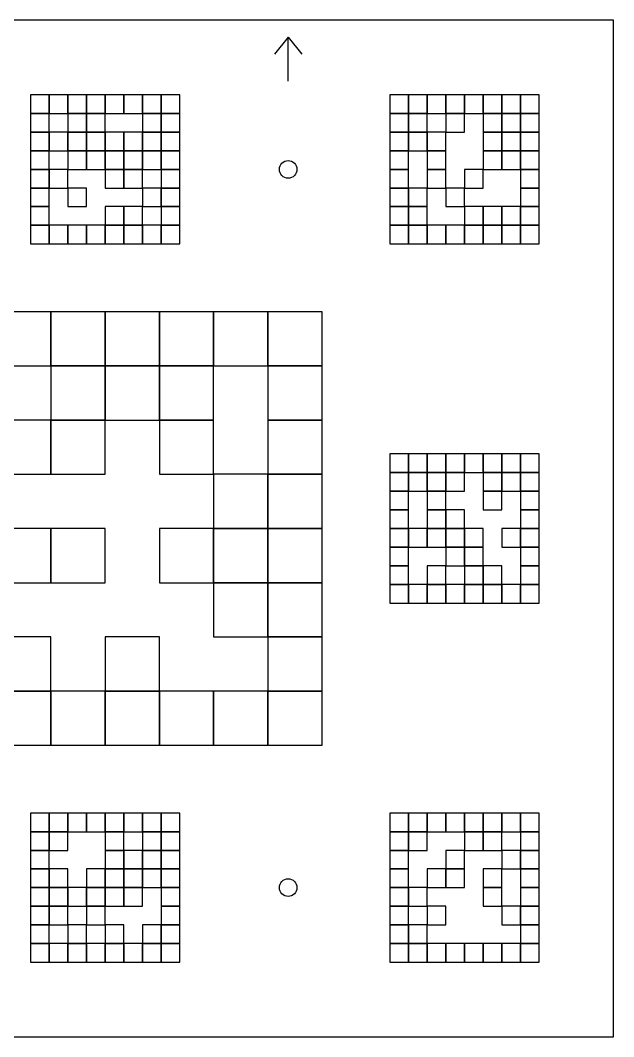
# Model space of a CAD drawing. Extents: x 0 to 1260, y 0 to 1580.
# Drawn here: x 445 to 620, y 320 to 620 of the extents above; entities that cross this region are included whole.
import ezdxf

# ---------------------------------------------------------------- set-up
doc = ezdxf.new("R2010")
doc.units = 0
for name, color, linetype in [('BLACK_POCKET', 7, 'CONTINUOUS'), ('CUT', 7, 'CONTINUOUS'), ('MOUNT_HOLE', 6, 'CONTINUOUS'), ('ORIENTATION', 7, 'CONTINUOUS')]:
    doc.layers.add(name, color=color, linetype=linetype)

msp = doc.modelspace()

# ---------------------------------------------------------------- linework, layer by layer
at = {"layer": 'BLACK_POCKET'}
for p, q in [((453.5, 598), (448, 598)), ((448, 598), (448, 592.5)), ((453.5, 592.5), (453.5, 598)), ((459, 598), (453.5, 598)), ((453.5, 598), (453.5, 592.5)), ((459, 592.5), (459, 598)), ((464.5, 598), (459, 598)), ((459, 598), (459, 592.5)), ((464.5, 592.5), (464.5, 598)), ((470, 598), (464.5, 598)), ((464.5, 598), (464.5, 592.5)), ((470, 592.5), (470, 598)), ((475.5, 598), (470, 598)), ((470, 598), (470, 592.5)), ((475.5, 592.5), (475.5, 598)), ((481, 598), (475.5, 598)), ((475.5, 598), (475.5, 592.5)), ((481, 592.5), (481, 598)), ((486.5, 598), (481, 598)), ((481, 598), (481, 592.5)), ((486.5, 592.5), (486.5, 598)), ((492, 598), (486.5, 598)), ((486.5, 598), (486.5, 592.5)), ((492, 592.5), (492, 598)), ((559.5, 598), (554, 598)), ((554, 598), (554, 592.5)), ((559.5, 592.5), (559.5, 598)), ((565, 598), (559.5, 598)), ((559.5, 598), (559.5, 592.5)), ((565, 592.5), (565, 598)), ((570.5, 598), (565, 598)), ((565, 598), (565, 592.5)), ((570.5, 592.5), (570.5, 598)), ((576, 598), (570.5, 598)), ((570.5, 598), (570.5, 592.5)), ((576, 592.5), (576, 598)), ((581.5, 598), (576, 598)), ((576, 598), (576, 592.5)), ((581.5, 592.5), (581.5, 598)), ((587, 598), (581.5, 598)), ((581.5, 598), (581.5, 592.5)), ((587, 592.5), (587, 598)), ((592.5, 598), (587, 598)), ((587, 598), (587, 592.5)), ((592.5, 592.5), (592.5, 598)), ((598, 598), (592.5, 598)), ((592.5, 598), (592.5, 592.5)), ((598, 592.5), (598, 598)), ((448, 592.5), (453.5, 592.5)), ((453.5, 592.5), (448, 592.5)), ((448, 592.5), (448, 587)), ((453.5, 592.5), (459, 592.5)), ((453.5, 587), (453.5, 592.5)), ((459, 592.5), (464.5, 592.5)), ((464.5, 592.5), (459, 592.5)), ((459, 592.5), (459, 587)), ((464.5, 592.5), (470, 592.5)), ((464.5, 587), (464.5, 592.5)), ((470, 592.5), (464.5, 592.5)), ((464.5, 592.5), (464.5, 587)), ((470, 592.5), (475.5, 592.5)), ((470, 587), (470, 592.5)), ((475.5, 592.5), (481, 592.5)), ((481, 592.5), (486.5, 592.5)), ((486.5, 592.5), (481, 592.5)), ((481, 592.5), (481, 587)), ((486.5, 592.5), (492, 592.5)), ((486.5, 587), (486.5, 592.5)), ((492, 592.5), (486.5, 592.5)), ((486.5, 592.5), (486.5, 587)), ((492, 587), (492, 592.5)), ((554, 592.5), (559.5, 592.5)), ((559.5, 592.5), (554, 592.5)), ((554, 592.5), (554, 587)), ((559.5, 592.5), (565, 592.5)), ((559.5, 587), (559.5, 592.5)), ((565, 592.5), (559.5, 592.5)), ((559.5, 592.5), (559.5, 587)), ((565, 592.5), (570.5, 592.5)), ((565, 587), (565, 592.5)), ((570.5, 592.5), (576, 592.5)), ((576, 592.5), (570.5, 592.5)), ((570.5, 592.5), (570.5, 587)), ((576, 592.5), (581.5, 592.5)), ((576, 587), (576, 592.5)), ((581.5, 592.5), (587, 592.5)), ((587, 592.5), (581.5, 592.5)), ((581.5, 592.5), (581.5, 587)), ((587, 592.5), (592.5, 592.5)), ((587, 587), (587, 592.5)), ((592.5, 592.5), (587, 592.5)), ((587, 592.5), (587, 587)), ((592.5, 592.5), (598, 592.5)), ((592.5, 587), (592.5, 592.5)), ((598, 592.5), (592.5, 592.5)), ((592.5, 592.5), (592.5, 587)), ((598, 587), (598, 592.5)), ((448, 587), (453.5, 587)), ((453.5, 587), (448, 587)), ((448, 587), (448, 581.5)), ((453.5, 581.5), (453.5, 587)), ((459, 587), (453.5, 587)), ((453.5, 587), (453.5, 581.5)), ((459, 587), (464.5, 587)), ((459, 581.5), (459, 587)), ((464.5, 587), (459, 587)), ((459, 587), (459, 581.5)), ((464.5, 587), (470, 587)), ((464.5, 581.5), (464.5, 587)), ((470, 587), (464.5, 587)), ((464.5, 587), (464.5, 581.5)), ((470, 581.5), (470, 587)), ((475.5, 587), (470, 587)), ((470, 587), (470, 581.5)), ((475.5, 581.5), (475.5, 587)), ((481, 587), (475.5, 587)), ((475.5, 587), (475.5, 581.5)), ((481, 587), (486.5, 587)), ((481, 581.5), (481, 587)), ((486.5, 587), (481, 587)), ((481, 587), (481, 581.5)), ((486.5, 587), (492, 587)), ((486.5, 581.5), (486.5, 587)), ((492, 587), (486.5, 587)), ((486.5, 587), (486.5, 581.5)), ((492, 581.5), (492, 587)), ((554, 587), (559.5, 587)), ((559.5, 587), (554, 587)), ((554, 587), (554, 581.5)), ((559.5, 587), (565, 587)), ((559.5, 581.5), (559.5, 587)), ((565, 587), (559.5, 587)), ((559.5, 587), (559.5, 581.5)), ((565, 581.5), (565, 587)), ((570.5, 587), (565, 587)), ((565, 587), (565, 581.5)), ((570.5, 587), (576, 587)), ((570.5, 581.5), (570.5, 587)), ((581.5, 587), (587, 587)), ((587, 587), (581.5, 587)), ((581.5, 587), (581.5, 581.5)), ((587, 587), (592.5, 587)), ((587, 581.5), (587, 587)), ((592.5, 587), (587, 587)), ((587, 587), (587, 581.5)), ((592.5, 587), (598, 587)), ((592.5, 581.5), (592.5, 587)), ((598, 587), (592.5, 587)), ((592.5, 587), (592.5, 581.5)), ((598, 581.5), (598, 587)), ((448, 581.5), (453.5, 581.5)), ((453.5, 581.5), (448, 581.5)), ((448, 581.5), (448, 576)), ((453.5, 581.5), (459, 581.5)), ((453.5, 576), (453.5, 581.5)), ((459, 581.5), (464.5, 581.5)), ((464.5, 581.5), (459, 581.5)), ((459, 581.5), (459, 576)), ((464.5, 581.5), (470, 581.5)), ((464.5, 576), (464.5, 581.5)), ((470, 581.5), (464.5, 581.5)), ((464.5, 581.5), (464.5, 576)), ((470, 581.5), (475.5, 581.5)), ((470, 576), (470, 581.5)), ((475.5, 581.5), (470, 581.5)), ((470, 581.5), (470, 576)), ((475.5, 581.5), (481, 581.5)), ((475.5, 576), (475.5, 581.5)), ((481, 581.5), (475.5, 581.5)), ((475.5, 581.5), (475.5, 576)), ((481, 581.5), (486.5, 581.5)), ((481, 576), (481, 581.5)), ((486.5, 581.5), (481, 581.5)), ((481, 581.5), (481, 576)), ((486.5, 581.5), (492, 581.5)), ((486.5, 576), (486.5, 581.5)), ((492, 581.5), (486.5, 581.5)), ((486.5, 581.5), (486.5, 576)), ((492, 576), (492, 581.5)), ((554, 581.5), (559.5, 581.5)), ((559.5, 581.5), (554, 581.5)), ((554, 581.5), (554, 576)), ((559.5, 581.5), (565, 581.5)), ((559.5, 576), (559.5, 581.5)), ((565, 581.5), (570.5, 581.5)), ((570.5, 581.5), (565, 581.5)), ((565, 581.5), (565, 576)), ((570.5, 576), (570.5, 581.5)), ((581.5, 581.5), (587, 581.5)), ((587, 581.5), (581.5, 581.5)), ((581.5, 581.5), (581.5, 576)), ((587, 581.5), (592.5, 581.5)), ((587, 576), (587, 581.5)), ((592.5, 581.5), (587, 581.5)), ((587, 581.5), (587, 576)), ((592.5, 581.5), (598, 581.5)), ((592.5, 576), (592.5, 581.5)), ((598, 581.5), (592.5, 581.5)), ((592.5, 581.5), (592.5, 576)), ((598, 576), (598, 581.5)), ((448, 576), (453.5, 576)), ((453.5, 576), (448, 576)), ((448, 576), (448, 570.5)), ((453.5, 570.5), (453.5, 576)), ((459, 576), (453.5, 576)), ((453.5, 576), (453.5, 570.5)), ((459, 576), (464.5, 576)), ((459, 570.5), (459, 576)), ((464.5, 576), (470, 576)), ((470, 576), (475.5, 576)), ((475.5, 576), (470, 576)), ((470, 576), (470, 570.5)), ((475.5, 576), (481, 576)), ((475.5, 570.5), (475.5, 576)), ((481, 576), (475.5, 576)), ((475.5, 576), (475.5, 570.5)), ((481, 576), (486.5, 576)), ((481, 570.5), (481, 576)), ((486.5, 576), (492, 576)), ((492, 576), (486.5, 576)), ((486.5, 576), (486.5, 570.5)), ((492, 570.5), (492, 576)), ((554, 576), (559.5, 576)), ((559.5, 576), (554, 576)), ((554, 576), (554, 570.5)), ((559.5, 570.5), (559.5, 576)), ((565, 576), (570.5, 576)), ((570.5, 576), (565, 576)), ((565, 576), (565, 570.5)), ((570.5, 570.5), (570.5, 576)), ((581.5, 576), (576, 576)), ((576, 576), (576, 570.5)), ((581.5, 576), (587, 576)), ((581.5, 570.5), (581.5, 576)), ((587, 576), (592.5, 576)), ((592.5, 576), (598, 576)), ((598, 576), (592.5, 576)), ((592.5, 576), (592.5, 570.5)), ((598, 570.5), (598, 576)), ((448, 570.5), (453.5, 570.5)), ((453.5, 570.5), (448, 570.5)), ((448, 570.5), (448, 565)), ((453.5, 570.5), (459, 570.5)), ((453.5, 565), (453.5, 570.5)), ((464.5, 570.5), (459, 570.5)), ((459, 570.5), (459, 565)), ((464.5, 565), (464.5, 570.5)), ((470, 570.5), (475.5, 570.5)), ((475.5, 570.5), (481, 570.5)), ((486.5, 570.5), (481, 570.5)), ((481, 570.5), (481, 565)), ((486.5, 570.5), (492, 570.5)), ((486.5, 565), (486.5, 570.5)), ((492, 570.5), (486.5, 570.5)), ((486.5, 570.5), (486.5, 565)), ((492, 565), (492, 570.5)), ((554, 570.5), (559.5, 570.5)), ((559.5, 570.5), (554, 570.5)), ((554, 570.5), (554, 565)), ((559.5, 565), (559.5, 570.5)), ((565, 570.5), (559.5, 570.5)), ((559.5, 570.5), (559.5, 565)), ((565, 570.5), (570.5, 570.5)), ((565, 565), (565, 570.5)), ((576, 570.5), (570.5, 570.5)), ((570.5, 570.5), (570.5, 565)), ((576, 570.5), (581.5, 570.5)), ((576, 565), (576, 570.5)), ((592.5, 570.5), (598, 570.5)), ((598, 570.5), (592.5, 570.5)), ((592.5, 570.5), (592.5, 565)), ((598, 565), (598, 570.5)), ((448, 565), (453.5, 565)), ((453.5, 565), (448, 565)), ((448, 565), (448, 559.5)), ((453.5, 559.5), (453.5, 565)), ((459, 565), (464.5, 565)), ((475.5, 565), (470, 565)), ((470, 565), (470, 559.5)), ((475.5, 559.5), (475.5, 565)), ((481, 565), (475.5, 565)), ((475.5, 565), (475.5, 559.5)), ((481, 565), (486.5, 565)), ((481, 559.5), (481, 565)), ((486.5, 565), (492, 565)), ((492, 565), (486.5, 565)), ((486.5, 565), (486.5, 559.5)), ((492, 559.5), (492, 565)), ((554, 565), (559.5, 565)), ((559.5, 565), (554, 565)), ((554, 565), (554, 559.5)), ((559.5, 565), (565, 565)), ((559.5, 559.5), (559.5, 565)), ((565, 565), (559.5, 565)), ((559.5, 565), (559.5, 559.5)), ((565, 559.5), (565, 565)), ((570.5, 565), (576, 565)), ((581.5, 565), (576, 565)), ((576, 565), (576, 559.5)), ((581.5, 559.5), (581.5, 565)), ((587, 565), (581.5, 565)), ((581.5, 565), (581.5, 559.5)), ((587, 559.5), (587, 565)), ((592.5, 565), (587, 565)), ((587, 565), (587, 559.5)), ((592.5, 565), (598, 565)), ((592.5, 559.5), (592.5, 565)), ((598, 565), (592.5, 565)), ((592.5, 565), (592.5, 559.5)), ((598, 559.5), (598, 565)), ((448, 559.5), (453.5, 559.5)), ((453.5, 559.5), (448, 559.5)), ((448, 559.5), (448, 554)), ((453.5, 554), (453.5, 559.5)), ((459, 559.5), (453.5, 559.5)), ((453.5, 559.5), (453.5, 554)), ((459, 554), (459, 559.5)), ((464.5, 559.5), (459, 559.5)), ((459, 559.5), (459, 554)), ((464.5, 554), (464.5, 559.5)), ((470, 559.5), (464.5, 559.5)), ((464.5, 559.5), (464.5, 554)), ((470, 559.5), (475.5, 559.5)), ((470, 554), (470, 559.5)), ((475.5, 559.5), (470, 559.5)), ((470, 559.5), (470, 554)), ((475.5, 559.5), (481, 559.5)), ((475.5, 554), (475.5, 559.5)), ((481, 559.5), (475.5, 559.5)), ((475.5, 559.5), (475.5, 554)), ((481, 554), (481, 559.5)), ((486.5, 559.5), (481, 559.5)), ((481, 559.5), (481, 554)), ((486.5, 559.5), (492, 559.5)), ((486.5, 554), (486.5, 559.5)), ((492, 559.5), (486.5, 559.5)), ((486.5, 559.5), (486.5, 554)), ((492, 554), (492, 559.5)), ((554, 559.5), (559.5, 559.5)), ((559.5, 559.5), (554, 559.5)), ((554, 559.5), (554, 554)), ((559.5, 559.5), (565, 559.5)), ((559.5, 554), (559.5, 559.5)), ((565, 559.5), (559.5, 559.5)), ((559.5, 559.5), (559.5, 554)), ((565, 554), (565, 559.5)), ((570.5, 559.5), (565, 559.5)), ((565, 559.5), (565, 554)), ((570.5, 554), (570.5, 559.5)), ((576, 559.5), (570.5, 559.5)), ((570.5, 559.5), (570.5, 554)), ((576, 559.5), (581.5, 559.5)), ((576, 554), (576, 559.5)), ((581.5, 559.5), (576, 559.5)), ((576, 559.5), (576, 554)), ((581.5, 559.5), (587, 559.5)), ((581.5, 554), (581.5, 559.5)), ((587, 559.5), (581.5, 559.5)), ((581.5, 559.5), (581.5, 554)), ((587, 559.5), (592.5, 559.5)), ((587, 554), (587, 559.5)), ((592.5, 559.5), (587, 559.5)), ((587, 559.5), (587, 554)), ((592.5, 559.5), (598, 559.5)), ((592.5, 554), (592.5, 559.5)), ((598, 559.5), (592.5, 559.5)), ((592.5, 559.5), (592.5, 554)), ((598, 554), (598, 559.5)), ((448, 554), (453.5, 554)), ((453.5, 554), (459, 554)), ((459, 554), (464.5, 554)), ((464.5, 554), (470, 554)), ((470, 554), (475.5, 554)), ((475.5, 554), (481, 554)), ((481, 554), (486.5, 554)), ((486.5, 554), (492, 554)), ((554, 554), (559.5, 554)), ((559.5, 554), (565, 554)), ((565, 554), (570.5, 554)), ((570.5, 554), (576, 554)), ((576, 554), (581.5, 554)), ((581.5, 554), (587, 554)), ((587, 554), (592.5, 554)), ((592.5, 554), (598, 554)), ((454, 534), (438, 534)), ((454, 518), (454, 534)), ((470, 534), (454, 534)), ((454, 534), (454, 518)), ((470, 518), (470, 534)), ((486, 534), (470, 534)), ((470, 534), (470, 518)), ((486, 518), (486, 534)), ((502, 534), (486, 534)), ((486, 534), (486, 518)), ((502, 518), (502, 534)), ((518, 534), (502, 534)), ((502, 534), (502, 518)), ((518, 518), (518, 534)), ((534, 534), (518, 534)), ((518, 534), (518, 518)), ((534, 518), (534, 534)), ((438, 518), (454, 518)), ((454, 518), (470, 518)), ((470, 518), (454, 518)), ((454, 518), (454, 502)), ((470, 518), (486, 518)), ((470, 502), (470, 518)), ((486, 518), (470, 518)), ((470, 518), (470, 502)), ((486, 518), (502, 518)), ((486, 502), (486, 518)), ((502, 518), (486, 518)), ((486, 518), (486, 502)), ((502, 518), (518, 518)), ((502, 502), (502, 518)), ((518, 518), (534, 518)), ((534, 518), (518, 518)), ((518, 518), (518, 502)), ((534, 502), (534, 518)), ((454, 502), (438, 502)), ((454, 502), (470, 502)), ((454, 486), (454, 502)), ((470, 502), (454, 502)), ((454, 502), (454, 486)), ((470, 502), (486, 502)), ((470, 486), (470, 502)), ((486, 502), (502, 502)), ((502, 502), (486, 502)), ((486, 502), (486, 486)), ((502, 486), (502, 502)), ((518, 502), (534, 502)), ((534, 502), (518, 502)), ((518, 502), (518, 486)), ((534, 486), (534, 502)), ((559.5, 492), (554, 492)), ((554, 492), (554, 486.5)), ((559.5, 486.5), (559.5, 492)), ((565, 492), (559.5, 492)), ((559.5, 492), (559.5, 486.5)), ((565, 486.5), (565, 492)), ((570.5, 492), (565, 492)), ((565, 492), (565, 486.5)), ((570.5, 486.5), (570.5, 492)), ((576, 492), (570.5, 492)), ((570.5, 492), (570.5, 486.5)), ((576, 486.5), (576, 492)), ((581.5, 492), (576, 492)), ((576, 492), (576, 486.5)), ((581.5, 486.5), (581.5, 492)), ((587, 492), (581.5, 492)), ((581.5, 492), (581.5, 486.5)), ((587, 486.5), (587, 492)), ((592.5, 492), (587, 492)), ((587, 492), (587, 486.5)), ((592.5, 486.5), (592.5, 492)), ((598, 492), (592.5, 492)), ((592.5, 492), (592.5, 486.5)), ((598, 486.5), (598, 492)), ((438, 486), (454, 486)), ((454, 486), (470, 486)), ((486, 486), (502, 486)), ((518, 486), (502, 486)), ((502, 486), (502, 470)), ((518, 486), (534, 486)), ((518, 470), (518, 486)), ((534, 486), (518, 486)), ((518, 486), (518, 470)), ((534, 470), (534, 486)), ((554, 486.5), (559.5, 486.5)), ((559.5, 486.5), (554, 486.5)), ((554, 486.5), (554, 481)), ((559.5, 486.5), (565, 486.5)), ((559.5, 481), (559.5, 486.5)), ((565, 486.5), (559.5, 486.5)), ((559.5, 486.5), (559.5, 481)), ((565, 486.5), (570.5, 486.5)), ((565, 481), (565, 486.5)), ((570.5, 486.5), (565, 486.5)), ((565, 486.5), (565, 481)), ((570.5, 486.5), (576, 486.5)), ((570.5, 481), (570.5, 486.5)), ((576, 486.5), (570.5, 486.5)), ((570.5, 486.5), (570.5, 481)), ((576, 486.5), (581.5, 486.5)), ((576, 481), (576, 486.5)), ((581.5, 486.5), (587, 486.5)), ((587, 486.5), (581.5, 486.5)), ((581.5, 486.5), (581.5, 481)), ((587, 486.5), (592.5, 486.5)), ((587, 481), (587, 486.5)), ((592.5, 486.5), (587, 486.5)), ((587, 486.5), (587, 481)), ((592.5, 486.5), (598, 486.5)), ((592.5, 481), (592.5, 486.5)), ((598, 486.5), (592.5, 486.5)), ((592.5, 486.5), (592.5, 481)), ((598, 481), (598, 486.5)), ((554, 481), (559.5, 481)), ((559.5, 481), (554, 481)), ((554, 481), (554, 475.5)), ((559.5, 481), (565, 481)), ((559.5, 475.5), (559.5, 481)), ((565, 481), (570.5, 481)), ((570.5, 481), (565, 481)), ((565, 481), (565, 475.5)), ((570.5, 481), (576, 481)), ((570.5, 475.5), (570.5, 481)), ((581.5, 481), (587, 481)), ((587, 481), (581.5, 481)), ((581.5, 481), (581.5, 475.5)), ((587, 481), (592.5, 481)), ((587, 475.5), (587, 481)), ((592.5, 481), (598, 481)), ((598, 481), (592.5, 481)), ((592.5, 481), (592.5, 475.5)), ((598, 475.5), (598, 481)), ((554, 475.5), (559.5, 475.5)), ((559.5, 475.5), (554, 475.5)), ((554, 475.5), (554, 470)), ((559.5, 470), (559.5, 475.5)), ((565, 475.5), (570.5, 475.5)), ((570.5, 475.5), (565, 475.5)), ((565, 475.5), (565, 470)), ((570.5, 470), (570.5, 475.5)), ((576, 475.5), (570.5, 475.5)), ((570.5, 475.5), (570.5, 470)), ((576, 470), (576, 475.5)), ((581.5, 475.5), (587, 475.5)), ((592.5, 475.5), (598, 475.5)), ((598, 475.5), (592.5, 475.5)), ((592.5, 475.5), (592.5, 470)), ((598, 470), (598, 475.5)), ((454, 470), (438, 470)), ((454, 454), (454, 470)), ((470, 470), (454, 470)), ((454, 470), (454, 454)), ((470, 454), (470, 470)), ((502, 470), (486, 470)), ((486, 470), (486, 454)), ((502, 470), (518, 470)), ((502, 454), (502, 470)), ((518, 470), (502, 470)), ((502, 470), (502, 454)), ((518, 470), (534, 470)), ((518, 454), (518, 470)), ((534, 470), (518, 470)), ((518, 470), (518, 454)), ((534, 454), (534, 470)), ((554, 470), (559.5, 470)), ((559.5, 470), (554, 470)), ((554, 470), (554, 464.5)), ((559.5, 464.5), (559.5, 470)), ((565, 470), (559.5, 470)), ((559.5, 470), (559.5, 464.5)), ((565, 470), (570.5, 470)), ((565, 464.5), (565, 470)), ((570.5, 470), (565, 470)), ((565, 470), (565, 464.5)), ((570.5, 470), (576, 470)), ((570.5, 464.5), (570.5, 470)), ((576, 470), (570.5, 470)), ((570.5, 470), (570.5, 464.5)), ((576, 464.5), (576, 470)), ((581.5, 470), (576, 470)), ((576, 470), (576, 464.5)), ((581.5, 464.5), (581.5, 470)), ((592.5, 470), (587, 470)), ((587, 470), (587, 464.5)), ((592.5, 470), (598, 470)), ((592.5, 464.5), (592.5, 470)), ((598, 470), (592.5, 470)), ((592.5, 470), (592.5, 464.5)), ((598, 464.5), (598, 470)), ((554, 464.5), (559.5, 464.5)), ((559.5, 464.5), (554, 464.5)), ((554, 464.5), (554, 459)), ((559.5, 464.5), (565, 464.5)), ((559.5, 459), (559.5, 464.5)), ((565, 464.5), (570.5, 464.5)), ((570.5, 464.5), (576, 464.5)), ((576, 464.5), (570.5, 464.5)), ((570.5, 464.5), (570.5, 459)), ((576, 464.5), (581.5, 464.5)), ((576, 459), (576, 464.5)), ((581.5, 464.5), (576, 464.5)), ((576, 464.5), (576, 459)), ((581.5, 459), (581.5, 464.5)), ((587, 464.5), (592.5, 464.5)), ((592.5, 464.5), (598, 464.5)), ((598, 464.5), (592.5, 464.5)), ((592.5, 464.5), (592.5, 459)), ((598, 459), (598, 464.5)), ((554, 459), (559.5, 459)), ((559.5, 459), (554, 459)), ((554, 459), (554, 453.5)), ((559.5, 453.5), (559.5, 459)), ((570.5, 459), (565, 459)), ((565, 459), (565, 453.5)), ((570.5, 459), (576, 459)), ((570.5, 453.5), (570.5, 459)), ((576, 459), (581.5, 459)), ((581.5, 459), (576, 459)), ((576, 459), (576, 453.5)), ((581.5, 453.5), (581.5, 459)), ((587, 459), (581.5, 459)), ((581.5, 459), (581.5, 453.5)), ((587, 453.5), (587, 459)), ((592.5, 459), (598, 459)), ((598, 459), (592.5, 459)), ((592.5, 459), (592.5, 453.5)), ((598, 453.5), (598, 459)), ((438, 454), (454, 454)), ((454, 454), (470, 454)), ((486, 454), (502, 454)), ((502, 454), (518, 454)), ((518, 454), (502, 454)), ((502, 454), (502, 438)), ((518, 454), (534, 454)), ((518, 438), (518, 454)), ((534, 454), (518, 454)), ((518, 454), (518, 438)), ((534, 438), (534, 454)), ((554, 453.5), (559.5, 453.5)), ((559.5, 453.5), (554, 453.5)), ((554, 453.5), (554, 448)), ((559.5, 448), (559.5, 453.5)), ((565, 453.5), (559.5, 453.5)), ((559.5, 453.5), (559.5, 448)), ((565, 453.5), (570.5, 453.5)), ((565, 448), (565, 453.5)), ((570.5, 453.5), (565, 453.5)), ((565, 453.5), (565, 448)), ((570.5, 448), (570.5, 453.5)), ((576, 453.5), (570.5, 453.5)), ((570.5, 453.5), (570.5, 448)), ((576, 453.5), (581.5, 453.5)), ((576, 448), (576, 453.5)), ((581.5, 453.5), (576, 453.5)), ((576, 453.5), (576, 448)), ((581.5, 453.5), (587, 453.5)), ((581.5, 448), (581.5, 453.5)), ((587, 453.5), (581.5, 453.5)), ((581.5, 453.5), (581.5, 448)), ((587, 448), (587, 453.5)), ((592.5, 453.5), (587, 453.5)), ((587, 453.5), (587, 448)), ((592.5, 453.5), (598, 453.5)), ((592.5, 448), (592.5, 453.5)), ((598, 453.5), (592.5, 453.5)), ((592.5, 453.5), (592.5, 448)), ((598, 448), (598, 453.5)), ((554, 448), (559.5, 448)), ((559.5, 448), (565, 448)), ((565, 448), (570.5, 448)), ((570.5, 448), (576, 448)), ((576, 448), (581.5, 448)), ((581.5, 448), (587, 448)), ((587, 448), (592.5, 448)), ((592.5, 448), (598, 448)), ((454, 438), (438, 438)), ((454, 422), (454, 438)), ((486, 438), (470, 438)), ((470, 438), (470, 422)), ((486, 422), (486, 438)), ((502, 438), (518, 438)), ((518, 438), (534, 438)), ((534, 438), (518, 438)), ((518, 438), (518, 422)), ((534, 422), (534, 438)), ((438, 422), (454, 422)), ((454, 422), (438, 422)), ((454, 406), (454, 422)), ((470, 422), (454, 422)), ((454, 422), (454, 406)), ((470, 422), (486, 422)), ((470, 406), (470, 422)), ((486, 422), (470, 422)), ((470, 422), (470, 406)), ((486, 406), (486, 422)), ((502, 422), (486, 422)), ((486, 422), (486, 406)), ((502, 406), (502, 422)), ((518, 422), (502, 422)), ((502, 422), (502, 406)), ((518, 422), (534, 422)), ((518, 406), (518, 422)), ((534, 422), (518, 422)), ((518, 422), (518, 406)), ((534, 406), (534, 422)), ((438, 406), (454, 406)), ((454, 406), (470, 406)), ((470, 406), (486, 406)), ((486, 406), (502, 406)), ((502, 406), (518, 406)), ((518, 406), (534, 406)), ((453.5, 386), (448, 386)), ((448, 386), (448, 380.5)), ((453.5, 380.5), (453.5, 386)), ((459, 386), (453.5, 386)), ((453.5, 386), (453.5, 380.5)), ((459, 380.5), (459, 386)), ((464.5, 386), (459, 386)), ((459, 386), (459, 380.5)), ((464.5, 380.5), (464.5, 386)), ((470, 386), (464.5, 386)), ((464.5, 386), (464.5, 380.5)), ((470, 380.5), (470, 386)), ((475.5, 386), (470, 386)), ((470, 386), (470, 380.5)), ((475.5, 380.5), (475.5, 386)), ((481, 386), (475.5, 386)), ((475.5, 386), (475.5, 380.5)), ((481, 380.5), (481, 386)), ((486.5, 386), (481, 386)), ((481, 386), (481, 380.5)), ((486.5, 380.5), (486.5, 386)), ((492, 386), (486.5, 386)), ((486.5, 386), (486.5, 380.5)), ((492, 380.5), (492, 386)), ((559.5, 386), (554, 386)), ((554, 386), (554, 380.5)), ((559.5, 380.5), (559.5, 386)), ((565, 386), (559.5, 386)), ((559.5, 386), (559.5, 380.5)), ((565, 380.5), (565, 386)), ((570.5, 386), (565, 386)), ((565, 386), (565, 380.5)), ((570.5, 380.5), (570.5, 386)), ((576, 386), (570.5, 386)), ((570.5, 386), (570.5, 380.5)), ((576, 380.5), (576, 386)), ((581.5, 386), (576, 386)), ((576, 386), (576, 380.5)), ((581.5, 380.5), (581.5, 386)), ((587, 386), (581.5, 386)), ((581.5, 386), (581.5, 380.5)), ((587, 380.5), (587, 386)), ((592.5, 386), (587, 386)), ((587, 386), (587, 380.5)), ((592.5, 380.5), (592.5, 386)), ((598, 386), (592.5, 386)), ((592.5, 386), (592.5, 380.5)), ((598, 380.5), (598, 386)), ((448, 380.5), (453.5, 380.5)), ((453.5, 380.5), (448, 380.5)), ((448, 380.5), (448, 375)), ((453.5, 380.5), (459, 380.5)), ((453.5, 375), (453.5, 380.5)), ((459, 380.5), (453.5, 380.5)), ((453.5, 380.5), (453.5, 375)), ((459, 380.5), (464.5, 380.5)), ((459, 375), (459, 380.5)), ((464.5, 380.5), (470, 380.5)), ((470, 380.5), (475.5, 380.5)), ((475.5, 380.5), (470, 380.5)), ((470, 380.5), (470, 375)), ((475.5, 380.5), (481, 380.5)), ((475.5, 375), (475.5, 380.5)), ((481, 380.5), (486.5, 380.5)), ((486.5, 380.5), (481, 380.5)), ((481, 380.5), (481, 375)), ((486.5, 380.5), (492, 380.5)), ((486.5, 375), (486.5, 380.5)), ((492, 380.5), (486.5, 380.5)), ((486.5, 380.5), (486.5, 375)), ((492, 375), (492, 380.5)), ((554, 380.5), (559.5, 380.5)), ((559.5, 380.5), (554, 380.5)), ((554, 380.5), (554, 375)), ((559.5, 380.5), (565, 380.5)), ((559.5, 375), (559.5, 380.5)), ((565, 380.5), (559.5, 380.5)), ((559.5, 380.5), (559.5, 375)), ((565, 380.5), (570.5, 380.5)), ((565, 375), (565, 380.5)), ((570.5, 380.5), (576, 380.5)), ((576, 380.5), (581.5, 380.5)), ((581.5, 380.5), (576, 380.5)), ((576, 380.5), (576, 375)), ((581.5, 380.5), (587, 380.5)), ((581.5, 375), (581.5, 380.5)), ((587, 380.5), (581.5, 380.5)), ((581.5, 380.5), (581.5, 375)), ((587, 380.5), (592.5, 380.5)), ((587, 375), (587, 380.5)), ((592.5, 380.5), (598, 380.5)), ((598, 380.5), (592.5, 380.5)), ((592.5, 380.5), (592.5, 375)), ((598, 375), (598, 380.5)), ((448, 375), (453.5, 375)), ((453.5, 375), (448, 375)), ((448, 375), (448, 369.5)), ((453.5, 375), (459, 375)), ((453.5, 369.5), (453.5, 375)), ((470, 375), (475.5, 375)), ((475.5, 375), (470, 375)), ((470, 375), (470, 369.5)), ((475.5, 369.5), (475.5, 375)), ((481, 375), (475.5, 375)), ((475.5, 375), (475.5, 369.5)), ((481, 375), (486.5, 375)), ((481, 369.5), (481, 375)), ((486.5, 375), (481, 375)), ((481, 375), (481, 369.5)), ((486.5, 375), (492, 375)), ((486.5, 369.5), (486.5, 375)), ((492, 375), (486.5, 375)), ((486.5, 375), (486.5, 369.5)), ((492, 369.5), (492, 375)), ((554, 375), (559.5, 375)), ((559.5, 375), (554, 375)), ((554, 375), (554, 369.5)), ((559.5, 375), (565, 375)), ((559.5, 369.5), (559.5, 375)), ((576, 375), (570.5, 375)), ((570.5, 375), (570.5, 369.5)), ((576, 375), (581.5, 375)), ((576, 369.5), (576, 375)), ((581.5, 375), (587, 375)), ((592.5, 375), (587, 375)), ((587, 375), (587, 369.5)), ((592.5, 375), (598, 375)), ((592.5, 369.5), (592.5, 375)), ((598, 375), (592.5, 375)), ((592.5, 375), (592.5, 369.5)), ((598, 369.5), (598, 375)), ((448, 369.5), (453.5, 369.5)), ((453.5, 369.5), (448, 369.5)), ((448, 369.5), (448, 364)), ((453.5, 364), (453.5, 369.5)), ((459, 369.5), (453.5, 369.5)), ((453.5, 369.5), (453.5, 364)), ((459, 364), (459, 369.5)), ((470, 369.5), (464.5, 369.5)), ((464.5, 369.5), (464.5, 364)), ((470, 369.5), (475.5, 369.5)), ((470, 364), (470, 369.5)), ((475.5, 369.5), (470, 369.5)), ((470, 369.5), (470, 364)), ((475.5, 369.5), (481, 369.5)), ((475.5, 364), (475.5, 369.5)), ((481, 369.5), (475.5, 369.5)), ((475.5, 369.5), (475.5, 364)), ((481, 369.5), (486.5, 369.5)), ((481, 364), (481, 369.5)), ((486.5, 369.5), (481, 369.5)), ((481, 369.5), (481, 364)), ((486.5, 369.5), (492, 369.5)), ((486.5, 364), (486.5, 369.5)), ((492, 369.5), (486.5, 369.5)), ((486.5, 369.5), (486.5, 364)), ((492, 364), (492, 369.5)), ((554, 369.5), (559.5, 369.5)), ((559.5, 369.5), (554, 369.5)), ((554, 369.5), (554, 364)), ((559.5, 364), (559.5, 369.5)), ((570.5, 369.5), (565, 369.5)), ((565, 369.5), (565, 364)), ((570.5, 369.5), (576, 369.5)), ((570.5, 364), (570.5, 369.5)), ((576, 369.5), (570.5, 369.5)), ((570.5, 369.5), (570.5, 364)), ((576, 364), (576, 369.5)), ((587, 369.5), (581.5, 369.5)), ((581.5, 369.5), (581.5, 364)), ((587, 369.5), (592.5, 369.5)), ((587, 364), (587, 369.5)), ((592.5, 369.5), (598, 369.5)), ((598, 369.5), (592.5, 369.5)), ((592.5, 369.5), (592.5, 364)), ((598, 364), (598, 369.5)), ((448, 364), (453.5, 364)), ((453.5, 364), (448, 364)), ((448, 364), (448, 358.5)), ((453.5, 364), (459, 364)), ((453.5, 358.5), (453.5, 364)), ((459, 364), (453.5, 364)), ((453.5, 364), (453.5, 358.5)), ((459, 358.5), (459, 364)), ((464.5, 364), (459, 364)), ((459, 364), (459, 358.5)), ((464.5, 364), (470, 364)), ((464.5, 358.5), (464.5, 364)), ((470, 364), (464.5, 364)), ((464.5, 364), (464.5, 358.5)), ((470, 364), (475.5, 364)), ((470, 358.5), (470, 364)), ((475.5, 364), (470, 364)), ((470, 364), (470, 358.5)), ((475.5, 364), (481, 364)), ((475.5, 358.5), (475.5, 364)), ((481, 364), (475.5, 364)), ((475.5, 364), (475.5, 358.5)), ((481, 364), (486.5, 364)), ((481, 358.5), (481, 364)), ((486.5, 364), (492, 364)), ((492, 364), (486.5, 364)), ((486.5, 364), (486.5, 358.5)), ((492, 358.5), (492, 364)), ((554, 364), (559.5, 364)), ((559.5, 364), (554, 364)), ((554, 364), (554, 358.5)), ((559.5, 358.5), (559.5, 364)), ((565, 364), (559.5, 364)), ((559.5, 364), (559.5, 358.5)), ((565, 364), (570.5, 364)), ((565, 358.5), (565, 364)), ((570.5, 364), (576, 364)), ((581.5, 364), (587, 364)), ((587, 364), (581.5, 364)), ((581.5, 364), (581.5, 358.5)), ((587, 358.5), (587, 364)), ((592.5, 364), (598, 364)), ((598, 364), (592.5, 364)), ((592.5, 364), (592.5, 358.5)), ((598, 358.5), (598, 364)), ((448, 358.5), (453.5, 358.5)), ((453.5, 358.5), (448, 358.5)), ((448, 358.5), (448, 353)), ((453.5, 358.5), (459, 358.5)), ((453.5, 353), (453.5, 358.5)), ((459, 358.5), (453.5, 358.5)), ((453.5, 358.5), (453.5, 353)), ((459, 358.5), (464.5, 358.5)), ((459, 353), (459, 358.5)), ((464.5, 358.5), (470, 358.5)), ((470, 358.5), (464.5, 358.5)), ((464.5, 358.5), (464.5, 353)), ((470, 358.5), (475.5, 358.5)), ((470, 353), (470, 358.5)), ((475.5, 358.5), (481, 358.5)), ((486.5, 358.5), (492, 358.5)), ((492, 358.5), (486.5, 358.5)), ((486.5, 358.5), (486.5, 353)), ((492, 353), (492, 358.5)), ((554, 358.5), (559.5, 358.5)), ((559.5, 358.5), (554, 358.5)), ((554, 358.5), (554, 353)), ((559.5, 358.5), (565, 358.5)), ((559.5, 353), (559.5, 358.5)), ((570.5, 358.5), (565, 358.5)), ((565, 358.5), (565, 353)), ((570.5, 353), (570.5, 358.5)), ((581.5, 358.5), (587, 358.5)), ((592.5, 358.5), (587, 358.5)), ((587, 358.5), (587, 353)), ((592.5, 358.5), (598, 358.5)), ((592.5, 353), (592.5, 358.5)), ((598, 358.5), (592.5, 358.5)), ((592.5, 358.5), (592.5, 353)), ((598, 353), (598, 358.5)), ((448, 353), (453.5, 353)), ((453.5, 353), (448, 353)), ((448, 353), (448, 347.5)), ((453.5, 353), (459, 353)), ((453.5, 347.5), (453.5, 353)), ((464.5, 353), (459, 353)), ((459, 353), (459, 347.5)), ((464.5, 353), (470, 353)), ((464.5, 347.5), (464.5, 353)), ((475.5, 353), (470, 353)), ((470, 353), (470, 347.5)), ((475.5, 347.5), (475.5, 353)), ((486.5, 353), (481, 353)), ((481, 353), (481, 347.5)), ((486.5, 353), (492, 353)), ((486.5, 347.5), (486.5, 353)), ((492, 353), (486.5, 353)), ((486.5, 353), (486.5, 347.5)), ((492, 347.5), (492, 353)), ((554, 353), (559.5, 353)), ((559.5, 353), (554, 353)), ((554, 353), (554, 347.5)), ((559.5, 347.5), (559.5, 353)), ((565, 353), (559.5, 353)), ((559.5, 353), (559.5, 347.5)), ((565, 353), (570.5, 353)), ((565, 347.5), (565, 353)), ((587, 353), (592.5, 353)), ((592.5, 353), (598, 353)), ((598, 353), (592.5, 353)), ((592.5, 353), (592.5, 347.5)), ((598, 347.5), (598, 353)), ((448, 347.5), (453.5, 347.5)), ((453.5, 347.5), (448, 347.5)), ((448, 347.5), (448, 342)), ((453.5, 342), (453.5, 347.5)), ((459, 347.5), (453.5, 347.5)), ((453.5, 347.5), (453.5, 342)), ((459, 347.5), (464.5, 347.5)), ((459, 342), (459, 347.5)), ((464.5, 347.5), (459, 347.5)), ((459, 347.5), (459, 342)), ((464.5, 342), (464.5, 347.5)), ((470, 347.5), (464.5, 347.5)), ((464.5, 347.5), (464.5, 342)), ((470, 347.5), (475.5, 347.5)), ((470, 342), (470, 347.5)), ((475.5, 347.5), (470, 347.5)), ((470, 347.5), (470, 342)), ((475.5, 342), (475.5, 347.5)), ((481, 347.5), (475.5, 347.5)), ((475.5, 347.5), (475.5, 342)), ((481, 347.5), (486.5, 347.5)), ((481, 342), (481, 347.5)), ((486.5, 347.5), (481, 347.5)), ((481, 347.5), (481, 342)), ((486.5, 347.5), (492, 347.5)), ((486.5, 342), (486.5, 347.5)), ((492, 347.5), (486.5, 347.5)), ((486.5, 347.5), (486.5, 342)), ((492, 342), (492, 347.5)), ((554, 347.5), (559.5, 347.5)), ((559.5, 347.5), (554, 347.5)), ((554, 347.5), (554, 342)), ((559.5, 347.5), (565, 347.5)), ((559.5, 342), (559.5, 347.5)), ((565, 347.5), (559.5, 347.5)), ((559.5, 347.5), (559.5, 342)), ((565, 342), (565, 347.5)), ((570.5, 347.5), (565, 347.5)), ((565, 347.5), (565, 342)), ((570.5, 342), (570.5, 347.5)), ((576, 347.5), (570.5, 347.5)), ((570.5, 347.5), (570.5, 342)), ((576, 342), (576, 347.5)), ((581.5, 347.5), (576, 347.5)), ((576, 347.5), (576, 342)), ((581.5, 342), (581.5, 347.5)), ((587, 347.5), (581.5, 347.5)), ((581.5, 347.5), (581.5, 342)), ((587, 342), (587, 347.5)), ((592.5, 347.5), (587, 347.5)), ((587, 347.5), (587, 342)), ((592.5, 347.5), (598, 347.5)), ((592.5, 342), (592.5, 347.5)), ((598, 347.5), (592.5, 347.5)), ((592.5, 347.5), (592.5, 342)), ((598, 342), (598, 347.5)), ((448, 342), (453.5, 342)), ((453.5, 342), (459, 342)), ((459, 342), (464.5, 342)), ((464.5, 342), (470, 342)), ((470, 342), (475.5, 342)), ((475.5, 342), (481, 342)), ((481, 342), (486.5, 342)), ((486.5, 342), (492, 342)), ((554, 342), (559.5, 342)), ((559.5, 342), (565, 342)), ((565, 342), (570.5, 342)), ((570.5, 342), (576, 342)), ((576, 342), (581.5, 342)), ((581.5, 342), (587, 342)), ((587, 342), (592.5, 342)), ((592.5, 342), (598, 342))]:
    msp.add_line(p, q, dxfattribs=at)
at = {"layer": 'CUT'}
for p, q in [((620, 620), (320, 620)), ((620, 320), (620, 620)), ((320, 320), (620, 320))]:
    msp.add_line(p, q, dxfattribs=at)
at = {"layer": 'MOUNT_HOLE'}
for centre in [(524, 576), (524, 364)]:
    msp.add_circle(centre, 2.6, dxfattribs=at)
at = {"layer": 'ORIENTATION'}
for p, q in [((524, 615), (520, 610)), ((524, 602), (524, 615)), ((524, 615), (528, 610))]:
    msp.add_line(p, q, dxfattribs=at)

doc.saveas('drawing.dxf')
